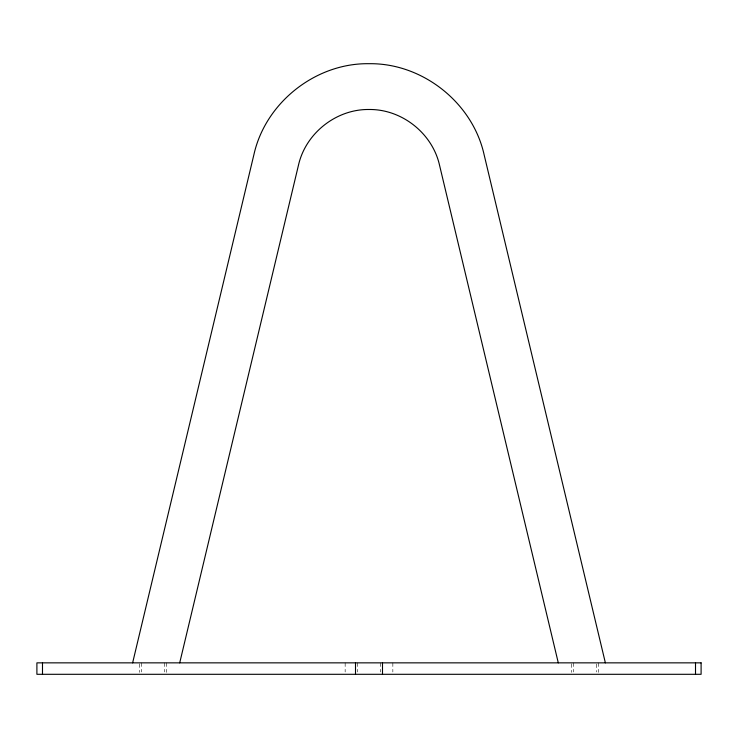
<?xml version="1.0" encoding="UTF-8"?>
<svg xmlns="http://www.w3.org/2000/svg" width="738" height="738" viewBox="0 0 738 738"><rect width="100%" height="100%" fill="white"/><g stroke="black" fill="none" stroke-linecap="round" stroke-linejoin="round"><path stroke-width="0.55" stroke-dasharray="3.69 2.77" d="M598.37 662.853L598.37 672.392M596.322 663.997L596.322 672.004M573.426 662.853L573.426 672.004M571.387 663.803L571.387 672.392M392.847 662.853L392.847 672.004M380.448 662.853L380.448 672.004M357.552 662.853L357.552 672.004M345.153 662.853L345.153 672.004M166.613 662.853L166.613 672.392M164.574 662.853L164.574 672.004M141.678 662.853L141.678 672.004M139.63 663.803L139.63 672.392"/><path stroke-width="1.11" d="M132.628 662.853L253.927 154.546C265.514 102.517 315.707 62.896 369 63.699C422.293 62.896 472.486 102.517 484.073 154.546L605.372 662.853M179.712 662.853L298.475 165.174C305.643 133.227 336.26 109.058 369 109.492C401.74 109.058 432.357 133.227 439.525 165.174L558.288 662.853M695.51 662.853L695.51 674.301M382.496 662.853L382.496 674.301M355.504 662.853L355.504 674.301M42.49 662.853L42.49 674.301M701.1 662.853L36.9 662.853L36.9 674.301L701.1 674.301L701.1 662.853"/></g></svg>
